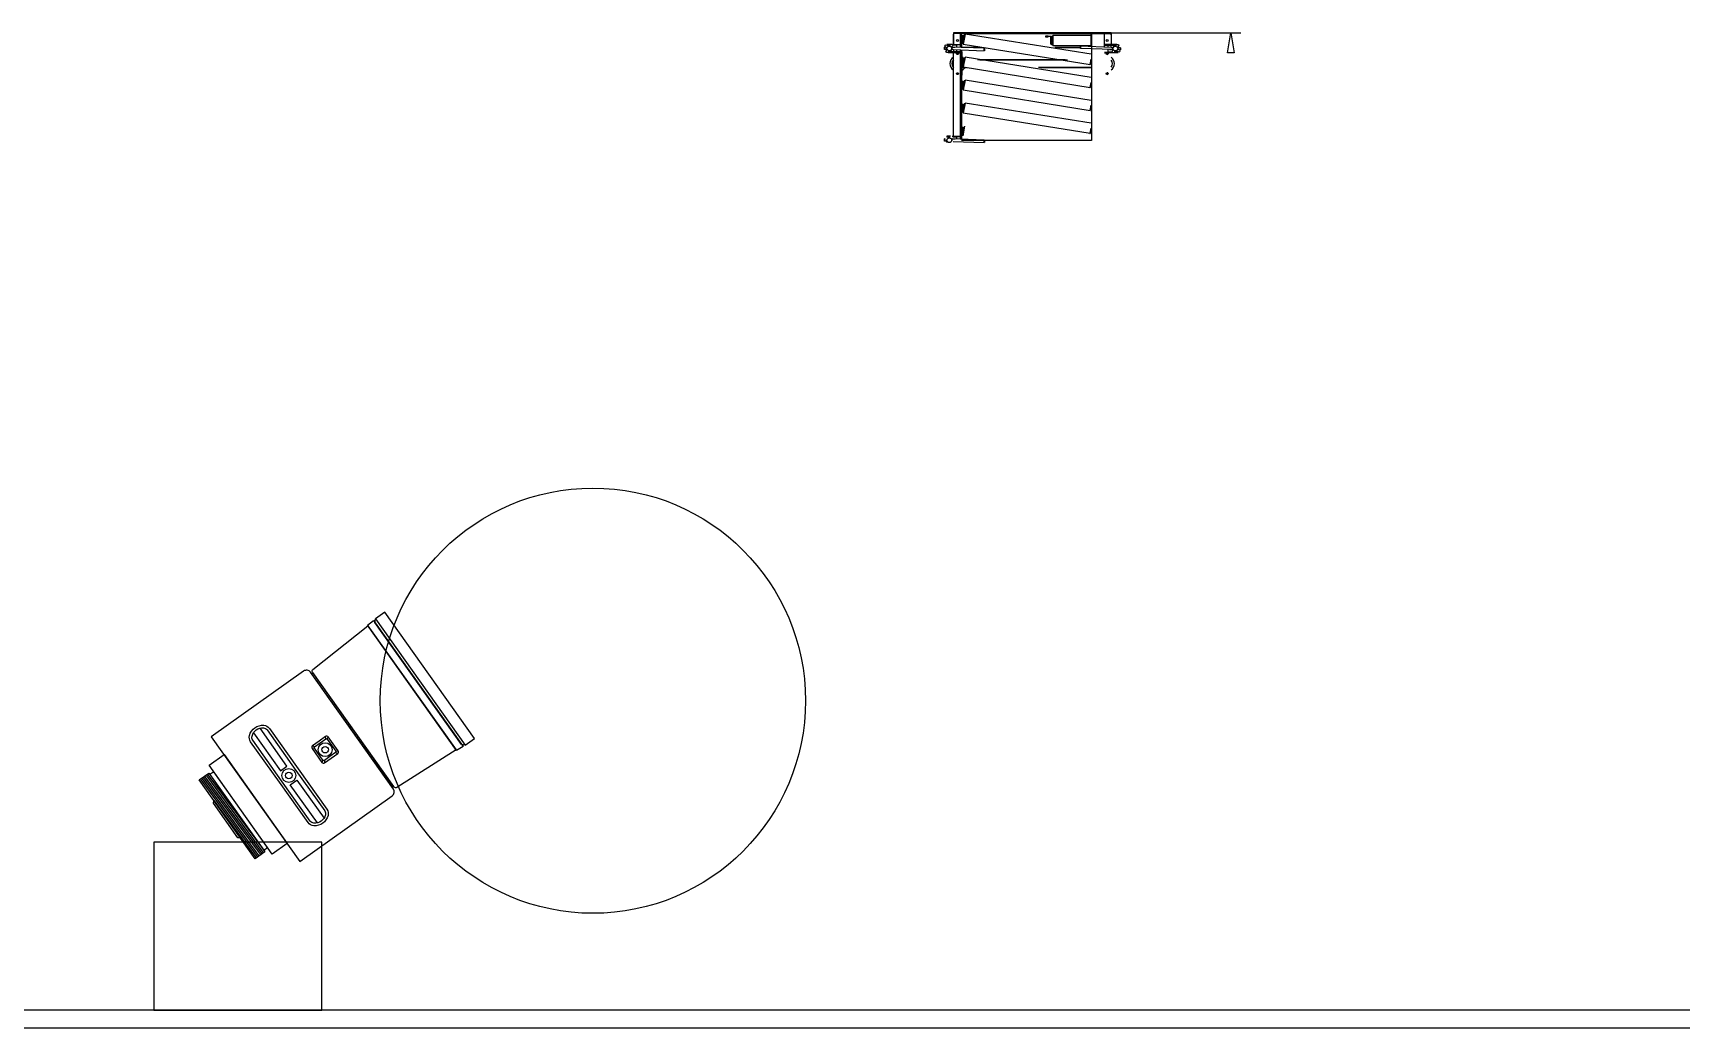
# Model space of a CAD drawing. Header units: millimetres. Extents: x -283029 to -254660, y -24907 to 10674.
# Drawn here: x -279469.3 to -279194.6, y -18637.3 to -18471.5 of the extents above; entities that cross this region are included whole.
import ezdxf

# ---------------------------------------------------------------- set-up
doc = ezdxf.new("R2010")
doc.units = ezdxf.units.MM
doc.header["$LTSCALE"] = 100
doc.layers.add('PDF2_0', color=2, linetype='Continuous')
doc.layers.add('PDF2_1轮廓实线层', color=230, linetype='Continuous', true_color=0xff007f)

# ---------------------------------------------------------------- blocks, each defined once
blk = doc.blocks.new('ccyv')
at = {"color": 6}
for p, q in [((-151.84, 392.61), (-185.19, 392.03)), ((-140.16, 391.99), (-185.19, 391.2)), ((-140.16, 391.15), (-185.19, 390.37)), ((-140.16, 390.32), (-185.19, 389.53)), ((-140.16, 389.49), (-185.19, 388.7)), ((-140.16, 388.65), (-185.19, 387.87)), ((-140.16, 387.82), (-185.19, 387.03)), ((-166.62, 338.99), (-167.62, 339.53)), ((-166.16, 339.45), (-166.7, 340.45)), ((-159.15, 339.45), (-158.61, 340.45)), ((-158.69, 338.99), (-157.69, 339.53)), ((-166.62, 332.5), (-167.62, 331.96)), ((-166.16, 332.04), (-166.7, 331.04)), ((-159.15, 332.04), (-158.61, 331.04)), ((-158.69, 332.5), (-157.69, 331.96))]:
    blk.add_line(p, q, dxfattribs=at)
for points in [[(-185.55, 387.03), (-185.55, 392.61), (-139.76, 392.61), (-139.76, 387.03)], [(-173.51, 392.61), (-172.79, 393.54), (-152.7, 393.54), (-151.84, 392.61)], [(-188.45, 376.09), (-188.45, 384.76), (-136.87, 384.76), (-136.87, 376.09)], [(-140.68, 384.76), (-140.68, 387.03), (-184.64, 387.03), (-184.64, 384.76)], [(-195.29, 320.18), (-195.8, 319.3), (-129.51, 319.3), (-130.02, 320.18)], [(-199.1, 285.26), (-126.21, 285.26), (-126.02, 281.66), (-199.29, 281.66)], [(-126.02, 280.48), (-199.29, 280.48), (-198.11, 281.66), (-127.2, 281.66)], [(-199.29, 275.03), (-126.02, 275.03), (-126.02, 280.48), (-199.29, 280.48)]]:
    blk.add_lwpolyline(points, close=True, dxfattribs=at)
for points in [[(-198.86, 376.09), (-198.86, 322.48, 0.414214), (-196.56, 320.18), (-128.75, 320.18, 0.414214), (-126.46, 322.48), (-126.46, 376.09)], [(-162.66, 362.29), (-139.15, 362.29, -0.223517), (-136.43, 361, -0.360044), (-136.43, 352.68, -0.223517), (-139.15, 351.4), (-162.66, 351.4), (-186.16, 351.4, -0.223517), (-188.89, 352.68, -0.360044), (-188.89, 361, -0.223517), (-186.16, 362.29)], [(-162.66, 352.64), (-186.16, 352.64, -0.223517), (-187.93, 353.48, -0.360044), (-187.93, 360.21, -0.223517), (-186.16, 361.05), (-162.66, 361.05), (-139.15, 361.05, -0.223517), (-137.38, 360.21, -0.360044), (-137.38, 353.48, -0.223517), (-139.15, 352.64)], [(-167.62, 335.74), (-167.62, 331.96, 0.414214), (-166.7, 331.04), (-158.61, 331.04, 0.414214), (-157.69, 331.96), (-157.69, 335.74), (-157.69, 339.53, 0.414214), (-158.61, 340.45), (-166.7, 340.45, 0.414214), (-167.62, 339.53)], [(-166.62, 335.74), (-166.62, 338.99, -0.414214), (-166.16, 339.45), (-159.15, 339.45, -0.414214), (-158.69, 338.99), (-158.69, 335.74), (-158.69, 332.5, -0.414214), (-159.15, 332.04), (-166.16, 332.04, -0.414214), (-166.62, 332.5)], [(-198.7, 285.26), (-196.98, 318.42, -0.39915), (-196.07, 319.3), (-129.25, 319.3, -0.39915), (-128.33, 318.42), (-126.61, 285.26)]]:
    blk.add_lwpolyline(points, format="xyb", close=True, dxfattribs=at)
for points in [[(-188.79, 358.75), (-166.62, 358.75), (-166.62, 354.94), (-188.79, 354.94)], [(-136.53, 358.75), (-158.54, 358.75), (-158.54, 354.94), (-136.53, 354.94)]]:
    blk.add_lwpolyline(points, dxfattribs=at)
for centre, radius in [((-162.66, 356.84), 3.29), ((-162.66, 356.84), 1.54), ((-162.66, 335.74), 3.29), ((-162.66, 335.74), 1.54)]:
    blk.add_circle(centre, radius, dxfattribs=at)

msp = doc.modelspace()

# ---------------------------------------------------------------- linework, layer by layer
at = {"color": 3}
for p, q in [((-279292.83, -18471.55), (-279292.83, -18489.37)), ((-279292.83, -18489.37), (-279314.53, -18489.37))]:
    msp.add_line(p, q, dxfattribs=at)
at = {"color": 6}
for p, q in [((-279104, -18634.33), (-279744, -18634.33)), ((-279384.01, -18634.33), (-279461.01, -18634.33)), ((-279104, -18637.33), (-279744, -18637.33)), ((-279384.01, -18637.33), (-279461.01, -18637.33))]:
    msp.add_line(p, q, dxfattribs=at)
msp.add_lwpolyline([(-279449.15, -18634.33), (-279421.15, -18634.33), (-279421.15, -18606.33), (-279449.15, -18606.33)], close=True)
msp.add_lwpolyline([(-279449.15, -18634.33), (-279421.15, -18634.33), (-279421.15, -18606.33), (-279449.15, -18606.33)], close=True)
msp.add_lwpolyline([(-279449.15, -18634.33), (-279421.15, -18634.33), (-279421.15, -18606.33), (-279449.15, -18606.33)], close=True)
msp.add_lwpolyline([(-279449.15, -18634.33), (-279421.15, -18634.33), (-279421.15, -18606.33), (-279449.15, -18606.33)], close=True)
msp.add_lwpolyline([(-279449.15, -18634.33), (-279421.15, -18634.33), (-279421.15, -18606.33), (-279449.15, -18606.33)], close=True)
msp.add_lwpolyline([(-279449.15, -18634.33), (-279421.15, -18634.33), (-279421.15, -18606.33), (-279449.15, -18606.33)], close=True)
msp.add_lwpolyline([(-279449.15, -18634.33), (-279421.15, -18634.33), (-279421.15, -18606.33), (-279449.15, -18606.33)], close=True)
msp.add_lwpolyline([(-279449.15, -18634.33), (-279421.15, -18634.33), (-279421.15, -18606.33), (-279449.15, -18606.33)], close=True)
msp.add_lwpolyline([(-279449.15, -18634.33), (-279421.15, -18634.33), (-279421.15, -18606.33), (-279449.15, -18606.33)], close=True)
msp.add_lwpolyline([(-279449.15, -18634.33), (-279421.15, -18634.33), (-279421.15, -18606.33), (-279449.15, -18606.33)], close=True)
msp.add_lwpolyline([(-279449.15, -18634.33), (-279421.15, -18634.33), (-279421.15, -18606.33), (-279449.15, -18606.33)], close=True)
msp.add_lwpolyline([(-279449.15, -18634.33), (-279421.15, -18634.33), (-279421.15, -18606.33), (-279449.15, -18606.33)], close=True)
at = {"color": 3}
msp.add_circle((-279375.95, -18582.76), 35.44, dxfattribs=at)
at = {"layer": 'PDF2_0', "color": 3, "lineweight": 25}
msp.add_lwpolyline([(-279292.18, -18471.46), (-279267.93, -18471.46)], dxfattribs=at)
msp.add_lwpolyline([(-279270.16, -18474.79), (-279269.6, -18471.46), (-279269.04, -18474.79)], close=True, dxfattribs=at)
at = {"layer": 'PDF2_1轮廓实线层', "lineweight": 25}
for points in [[(-279289.54, -18471.6), (-279289.54, -18471.46), (-279315.87, -18471.46), (-279315.87, -18471.6), (-279315.87, -18473.36), (-279315.87, -18471.74, -0.414237), (-279315.71, -18471.6)], [(-279316.06, -18473.36), (-279315.36, -18473.36), (-279314.79, -18473.36, -0.414258), (-279314.67, -18473.45), (-279315.32, -18473.45), (-279315.32, -18473.86)], [(-279289.82, -18474.22, 0.111778), (-279289.73, -18474.23), (-279289.31, -18474.23), (-279294.68, -18474.05)], [(-279288.62, -18473.4), (-279290.01, -18473.4), (-279290.61, -18473.4, 0.084491), (-279290.67, -18473.41)], [(-279314.79, -18474.74, 0.414258), (-279314.67, -18474.65), (-279314.67, -18488.72)], [(-279314.54, -18474.57, -0.298366), (-279314.44, -18474.7), (-279314.44, -18475.72)], [(-279314.44, -18476.73), (-279314.44, -18478.4, -0.298366), (-279314.54, -18478.57)], [(-279316.06, -18488.67), (-279315.36, -18488.67), (-279314.79, -18488.67, -0.414258), (-279314.67, -18488.76), (-279315.32, -18488.76), (-279315.32, -18489.18)]]:
    msp.add_lwpolyline(points, format="xyb", dxfattribs=at)
for points in [[(-279314.67, -18473.4), (-279314.67, -18471.55), (-279315.69, -18471.55)], [(-279314.67, -18471.55), (-279314.67, -18471.55)], [(-279292.88, -18473.73), (-279292.88, -18471.55), (-279292.83, -18471.55), (-279290.75, -18471.55), (-279290.75, -18473.82)], [(-279292.83, -18471.55), (-279292.83, -18473.73)], [(-279290.65, -18471.55), (-279290.75, -18471.55)], [(-279290.65, -18473.82), (-279290.65, -18471.55), (-279289.68, -18471.55)], [(-279317.22, -18473.82), (-279317.35, -18473.77), (-279317.35, -18474.19), (-279317.35, -18473.82)], [(-279317.35, -18473.82), (-279317.35, -18473.82)], [(-279317.03, -18474.19), (-279317.12, -18474.19), (-279317.35, -18474.19)], [(-279317.35, -18474.19), (-279317.35, -18474.19)], [(-279316.34, -18473.36), (-279316.98, -18473.36), (-279316.98, -18473.45), (-279316.98, -18473.49)], [(-279316.98, -18473.45), (-279316.38, -18473.45)], [(-279316.98, -18474.23), (-279316.98, -18474.37)], [(-279315.32, -18474.28), (-279315.32, -18474.6), (-279316.71, -18474.6)], [(-279315.92, -18474.23), (-279310.74, -18474.42), (-279310.74, -18474), (-279316.06, -18473.82), (-279315.64, -18473.82)], [(-279315.97, -18473.45), (-279315.32, -18473.45)], [(-279315.78, -18471.6), (-279315.87, -18471.6)], [(-279314.67, -18473.86), (-279314.67, -18473.45), (-279314.67, -18473.03), (-279314.67, -18471.74)], [(-279314.35, -18472.11), (-279314.53, -18473.03), (-279314.67, -18473.03), (-279314.49, -18472.06)], [(-279314.67, -18473.03), (-279314.53, -18473.03), (-279314.53, -18473.91)], [(-279314.53, -18476.18), (-279314.53, -18475.85), (-279314.67, -18475.85), (-279314.67, -18475.72), (-279314.67, -18475.53), (-279314.67, -18474.6), (-279314.67, -18474.28)], [(-279292.88, -18471.6), (-279314.53, -18471.6)], [(-279314.53, -18472.34), (-279314.53, -18471.74)], [(-279311.34, -18473.86), (-279314.53, -18473.86)], [(-279314.53, -18474.28), (-279314.53, -18475.53), (-279314.53, -18475.72), (-279314.53, -18475.85)], [(-279314.21, -18471.92), (-279314.3, -18471.92), (-279314.49, -18472.89), (-279314.39, -18472.94)], [(-279314.25, -18473.17), (-279314.35, -18473.03), (-279314.12, -18471.87), (-279313.93, -18471.74)], [(-279314.3, -18471.92), (-279314.3, -18471.92)], [(-279314.25, -18472.62), (-279314.3, -18472.62), (-279314.21, -18472.24), (-279314.16, -18472.24)], [(-279314.25, -18473.26), (-279313.93, -18471.69)], [(-279292.88, -18475.02), (-279313.88, -18471.64), (-279314.21, -18473.31), (-279293.06, -18476.69), (-279292.88, -18475.85)], [(-279314.21, -18473.26), (-279314.21, -18473.26)], [(-279313.88, -18471.69), (-279313.88, -18471.69)], [(-279310.74, -18473.96), (-279312.26, -18473.96)], [(-279310.74, -18474.05), (-279310.74, -18474.05)], [(-279310.69, -18474.05), (-279310.69, -18474.42)], [(-279300.09, -18471.97), (-279300.51, -18471.97), (-279300.51, -18472.11), (-279300.09, -18472.11), (-279300.09, -18472.06)], [(-279300.19, -18471.97), (-279299.63, -18471.97), (-279299.63, -18472.06), (-279300.19, -18472.06)], [(-279300.09, -18471.97), (-279300.09, -18471.97)], [(-279299.63, -18472.99), (-279299.63, -18472.11), (-279299.49, -18472.11), (-279299.49, -18472.99)], [(-279299.63, -18472.11), (-279299.63, -18472.11)], [(-279299.49, -18472.52), (-279299.49, -18472.94), (-279299.49, -18473.31), (-279299.63, -18473.31), (-279299.63, -18472.62)], [(-279299.63, -18472.62), (-279299.63, -18472.62)], [(-279299.35, -18471.97), (-279299.49, -18472.11), (-279299.49, -18473.31), (-279299.35, -18473.45)], [(-279299.49, -18472.52), (-279299.49, -18472.52)], [(-279299.49, -18472.62), (-279299.49, -18472.62)], [(-279299.49, -18472.94), (-279299.49, -18472.94)], [(-279299.35, -18473.54), (-279299.35, -18471.92)], [(-279292.88, -18471.87), (-279299.31, -18471.87), (-279299.31, -18473.54), (-279292.88, -18473.54)], [(-279299.31, -18471.92), (-279299.31, -18471.92)], [(-279299.31, -18473.54), (-279299.31, -18473.54)], [(-279294.68, -18473.86), (-279298.94, -18473.86)], [(-279294.68, -18473.96), (-279298.34, -18473.96)], [(-279294.68, -18473.68), (-279294.68, -18474.05), (-279294.68, -18473.68)], [(-279294.68, -18473.68), (-279294.68, -18473.68)], [(-279289.5, -18473.86), (-279294.68, -18473.68)], [(-279294.68, -18474.05), (-279294.68, -18474.05)], [(-279290.65, -18473.49), (-279290.05, -18473.49)], [(-279290.65, -18474.65), (-279290.05, -18474.65), (-279290.05, -18474.23)], [(-279290.05, -18473.82), (-279290.05, -18473.49), (-279288.66, -18473.49)], [(-279289.59, -18471.6), (-279289.54, -18471.6), (-279289.54, -18471.74), (-279289.54, -18473.4)], [(-279289.54, -18474.23), (-279289.54, -18474.23)], [(-279288.39, -18473.86), (-279288.39, -18473.73)], [(-279288.02, -18473.91), (-279288.29, -18473.91), (-279288.34, -18473.91), (-279288.39, -18473.91)], [(-279288.2, -18474.28), (-279288.06, -18474.28), (-279288.02, -18473.91), (-279288.02, -18474.28)], [(-279288.06, -18473.91), (-279288.06, -18473.91)], [(-279288.06, -18474.28), (-279288.06, -18474.28)], [(-279316.75, -18474.7), (-279315.36, -18474.7), (-279314.76, -18474.7)], [(-279315.87, -18488.67), (-279315.87, -18474.7)], [(-279314.67, -18474.6), (-279315.32, -18474.6)], [(-279314.67, -18475.53), (-279314.53, -18475.53)], [(-279314.53, -18475.72), (-279314.67, -18475.72)], [(-279314.53, -18480.02), (-279314.53, -18479.69), (-279314.67, -18479.69), (-279314.67, -18479.51), (-279314.67, -18479.37), (-279314.67, -18476.87), (-279314.67, -18475.85)], [(-279314.35, -18475.9), (-279314.53, -18476.87), (-279314.67, -18476.87), (-279314.49, -18475.9)], [(-279314.67, -18476.87), (-279314.53, -18476.87), (-279314.53, -18479.37), (-279314.53, -18479.51), (-279314.53, -18479.69)], [(-279314.21, -18475.76), (-279314.3, -18475.76), (-279314.49, -18476.73), (-279314.39, -18476.73)], [(-279314.25, -18477.01), (-279314.35, -18476.87), (-279314.12, -18475.67), (-279313.93, -18475.58)], [(-279314.3, -18475.76), (-279314.3, -18475.76)], [(-279314.25, -18476.46), (-279314.3, -18476.46), (-279314.21, -18476.09), (-279314.16, -18476.09)], [(-279314.25, -18477.1), (-279313.93, -18475.53)], [(-279292.88, -18478.86), (-279313.88, -18475.48), (-279314.21, -18477.1), (-279293.06, -18480.53), (-279292.88, -18479.69)], [(-279314.21, -18475.9), (-279314.16, -18475.9)], [(-279314.21, -18475.95), (-279314.16, -18475.95)], [(-279313.88, -18475.53), (-279313.88, -18475.53)], [(-279311.85, -18475.9), (-279297.23, -18475.9)], [(-279311.48, -18475.95), (-279296.86, -18475.95)], [(-279310.74, -18474.42), (-279310.74, -18474.42)], [(-279292.88, -18476.09), (-279293.01, -18476.64)], [(-279292.88, -18476.5), (-279292.97, -18476.46)], [(-279290.61, -18474.74), (-279290.01, -18474.74), (-279289.36, -18474.74)], [(-279289.4, -18474.65), (-279290.05, -18474.65)], [(-279289.08, -18474.74), (-279288.39, -18474.74), (-279288.39, -18474.65), (-279288.39, -18474.6)], [(-279288.39, -18474.65), (-279289.03, -18474.65)], [(-279314.67, -18479.37), (-279314.53, -18479.37)], [(-279314.53, -18479.51), (-279314.67, -18479.51)], [(-279314.53, -18483.86), (-279314.53, -18483.54), (-279314.67, -18483.54), (-279314.67, -18483.35), (-279314.67, -18483.21), (-279314.67, -18480.71), (-279314.67, -18479.69)], [(-279314.35, -18479.74), (-279314.53, -18480.71), (-279314.67, -18480.67), (-279314.49, -18479.69)], [(-279314.21, -18479.6), (-279314.3, -18479.6), (-279314.49, -18480.57)], [(-279314.44, -18477.15), (-279314.07, -18477.15)], [(-279314.44, -18477.2), (-279313.7, -18477.2)], [(-279314.25, -18480.85), (-279314.35, -18480.67), (-279314.12, -18479.51), (-279313.93, -18479.42)], [(-279314.3, -18479.6), (-279314.3, -18479.6)], [(-279314.25, -18480.9), (-279313.93, -18479.32)], [(-279314.21, -18477.1), (-279314.21, -18477.1)], [(-279292.88, -18482.7), (-279313.88, -18479.32), (-279314.21, -18480.94), (-279293.06, -18484.37), (-279292.88, -18483.49)], [(-279313.88, -18479.32), (-279313.88, -18479.32)], [(-279301.67, -18477.15), (-279292.88, -18477.15)], [(-279301.34, -18477.2), (-279292.88, -18477.2)], [(-279314.67, -18480.71), (-279314.53, -18480.71), (-279314.53, -18483.21), (-279314.53, -18483.35), (-279314.53, -18483.54)], [(-279314.49, -18480.53), (-279314.49, -18480.57), (-279314.39, -18480.57)], [(-279314.25, -18480.3), (-279314.3, -18480.3), (-279314.21, -18479.88), (-279314.16, -18479.93)], [(-279314.21, -18480.9), (-279314.21, -18480.9)], [(-279292.88, -18479.93), (-279293.01, -18480.48)], [(-279292.88, -18480.3), (-279292.97, -18480.3)], [(-279314.67, -18483.21), (-279314.53, -18483.21)], [(-279314.53, -18483.35), (-279314.67, -18483.35)], [(-279314.67, -18487.38), (-279314.67, -18487.19), (-279314.67, -18487.01), (-279314.67, -18484.55), (-279314.67, -18483.54)], [(-279314.35, -18483.58), (-279314.53, -18484.55), (-279314.67, -18484.51), (-279314.49, -18483.54)], [(-279314.67, -18484.55), (-279314.53, -18484.55), (-279314.53, -18487.01), (-279314.53, -18487.19), (-279314.53, -18487.38)], [(-279314.3, -18483.44), (-279314.3, -18483.4), (-279314.49, -18484.37), (-279314.39, -18484.41)], [(-279314.25, -18484.69), (-279314.35, -18484.51), (-279314.12, -18483.35), (-279313.93, -18483.21)], [(-279314.21, -18483.44), (-279314.3, -18483.4)], [(-279314.25, -18484.14), (-279314.3, -18484.14), (-279314.21, -18483.72), (-279314.16, -18483.72)], [(-279314.25, -18484.74), (-279313.93, -18483.17)], [(-279292.88, -18486.5), (-279313.88, -18483.17), (-279314.21, -18484.79), (-279293.06, -18488.16), (-279292.88, -18487.33)], [(-279314.21, -18484.74), (-279314.21, -18484.74)], [(-279313.88, -18483.17), (-279313.88, -18483.17)], [(-279292.88, -18483.77), (-279293.01, -18484.32)], [(-279292.88, -18484.14), (-279292.97, -18484.14)], [(-279314.67, -18487.01), (-279314.53, -18487.01)], [(-279314.53, -18487.19), (-279314.67, -18487.19)], [(-279314.67, -18489.18), (-279314.67, -18488.76), (-279314.67, -18488.35), (-279314.67, -18487.38), (-279314.53, -18487.38), (-279314.53, -18487.65)], [(-279314.35, -18487.38), (-279314.53, -18488.35), (-279314.67, -18488.35), (-279314.49, -18487.38)], [(-279314.21, -18487.24), (-279314.3, -18487.24), (-279314.49, -18488.21), (-279314.39, -18488.26)], [(-279314.25, -18488.49), (-279314.35, -18488.35), (-279314.12, -18487.19), (-279313.93, -18487.05)], [(-279314.3, -18487.24), (-279314.3, -18487.24)], [(-279314.25, -18487.93), (-279314.3, -18487.93), (-279314.21, -18487.56), (-279314.16, -18487.56)], [(-279314.25, -18488.58), (-279313.93, -18487.01)], [(-279313.88, -18487.01), (-279313.88, -18487.01)], [(-279292.88, -18487.61), (-279293.01, -18488.12)], [(-279292.88, -18487.98), (-279292.97, -18487.98)], [(-279317.22, -18489.13), (-279317.35, -18489.09), (-279317.35, -18489.51), (-279317.35, -18489.13)], [(-279317.35, -18489.13), (-279317.35, -18489.13)], [(-279317.03, -18489.51), (-279317.12, -18489.51), (-279317.35, -18489.51)], [(-279317.35, -18489.51), (-279317.35, -18489.51)], [(-279316.34, -18488.67), (-279316.98, -18488.67), (-279316.98, -18488.76), (-279316.98, -18488.81)], [(-279316.98, -18488.76), (-279316.38, -18488.76)], [(-279316.98, -18489.55), (-279316.98, -18489.69)], [(-279315.92, -18489.55), (-279310.74, -18489.74), (-279310.74, -18489.32), (-279316.06, -18489.13), (-279315.64, -18489.13)], [(-279315.97, -18488.76), (-279315.32, -18488.76)], [(-279315.87, -18489.18), (-279315.87, -18489.13)], [(-279314.67, -18488.35), (-279314.53, -18488.35), (-279314.53, -18489.23)], [(-279314.21, -18488.58), (-279314.21, -18488.58)], [(-279310.74, -18489.37), (-279310.74, -18489.37)], [(-279310.74, -18489.74), (-279310.74, -18489.74)], [(-279310.69, -18489.37), (-279310.69, -18489.74)]]:
    msp.add_lwpolyline(points, dxfattribs=at)
for points in [[(-279314.53, -18471.55), (-279314.67, -18471.55), (-279314.67, -18471.74), (-279314.53, -18471.74)], [(-279317.08, -18474.47), (-279316.98, -18474.33), (-279316.94, -18474.1), (-279317.03, -18473.91), (-279317.22, -18473.77), (-279317.26, -18473.73), (-279317.26, -18473.59), (-279317.22, -18473.49), (-279317.08, -18473.45), (-279316.98, -18473.49), (-279316.85, -18473.59), (-279316.61, -18473.63), (-279316.43, -18473.54), (-279316.34, -18473.36), (-279316.24, -18473.31), (-279316.15, -18473.31), (-279316.01, -18473.36), (-279315.97, -18473.45), (-279316.01, -18473.59), (-279316.1, -18473.73), (-279316.15, -18473.96), (-279316.06, -18474.14), (-279315.87, -18474.23), (-279315.83, -18474.33), (-279315.83, -18474.42), (-279315.87, -18474.51), (-279316.01, -18474.6), (-279316.1, -18474.56), (-279316.24, -18474.42), (-279316.48, -18474.42), (-279316.66, -18474.51), (-279316.75, -18474.7), (-279316.85, -18474.74), (-279316.98, -18474.74), (-279317.08, -18474.65), (-279317.12, -18474.56)], [(-279315.87, -18473.86), (-279315.87, -18473.82)], [(-279314.3, -18471.92), (-279314.44, -18471.87), (-279314.49, -18472.06), (-279314.35, -18472.11)], [(-279314.21, -18471.92), (-279314.16, -18471.97), (-279314.35, -18472.89), (-279314.39, -18472.94)], [(-279300.51, -18471.97), (-279300.51, -18472.06), (-279300.19, -18472.06), (-279300.19, -18471.97)], [(-279299.49, -18472.99), (-279299.63, -18472.99), (-279299.63, -18473.31), (-279299.49, -18473.31)], [(-279288.34, -18473.63), (-279288.43, -18473.77), (-279288.43, -18474), (-279288.34, -18474.19), (-279288.2, -18474.28), (-279288.11, -18474.37), (-279288.11, -18474.47), (-279288.2, -18474.6), (-279288.29, -18474.65), (-279288.39, -18474.6), (-279288.57, -18474.51), (-279288.76, -18474.47), (-279288.94, -18474.56), (-279289.08, -18474.74), (-279289.13, -18474.79), (-279289.27, -18474.79), (-279289.36, -18474.74), (-279289.4, -18474.6), (-279289.36, -18474.51), (-279289.27, -18474.37), (-279289.27, -18474.14), (-279289.36, -18473.96), (-279289.5, -18473.86), (-279289.59, -18473.77), (-279289.54, -18473.63), (-279289.5, -18473.54), (-279289.4, -18473.49), (-279289.31, -18473.54), (-279289.13, -18473.63), (-279288.94, -18473.68), (-279288.76, -18473.59), (-279288.62, -18473.4), (-279288.53, -18473.36), (-279288.43, -18473.36), (-279288.34, -18473.4), (-279288.29, -18473.54)], [(-279314.3, -18475.76), (-279314.44, -18475.72), (-279314.49, -18475.9), (-279314.35, -18475.9)], [(-279314.21, -18475.76), (-279314.16, -18475.81), (-279314.35, -18476.73), (-279314.39, -18476.73)], [(-279314.3, -18479.56), (-279314.44, -18479.56), (-279314.49, -18479.69), (-279314.35, -18479.74)], [(-279314.21, -18479.6), (-279314.16, -18479.6), (-279314.35, -18480.57), (-279314.39, -18480.57)], [(-279314.3, -18483.4), (-279314.44, -18483.4), (-279314.49, -18483.54), (-279314.35, -18483.58)], [(-279314.21, -18483.44), (-279314.16, -18483.44), (-279314.35, -18484.41), (-279314.39, -18484.41)], [(-279314.3, -18487.24), (-279314.44, -18487.19), (-279314.49, -18487.38), (-279314.35, -18487.38)], [(-279314.21, -18487.24), (-279314.16, -18487.28), (-279314.35, -18488.21), (-279314.39, -18488.26)]]:
    msp.add_lwpolyline(points, close=True, dxfattribs=at)
for centre, radius in [((-279316.54, -18474.03), 0.393), ((-279315.2, -18472.73), 0.162), ((-279290.21, -18472.73), 0.162), ((-279288.87, -18474.07), 0.393), ((-279315.2, -18474.91), 0.162), ((-279290.21, -18474.91), 0.162), ((-279315.2, -18478.24), 0.162), ((-279290.21, -18478.24), 0.162), ((-279316.54, -18489.34), 0.393)]:
    msp.add_circle(centre, radius, dxfattribs=at)
for centre, radius, start, end in [((-279316.59, -18474.03), 0.486, 168.5707, 213.2459), ((-279316.59, -18474.03), 0.486, 78.7231, 123.3769), ((-279316.59, -18474.03), 0.486, 348.5707, 33.2459), ((-279315.67, -18474.03), 0.162, 64.464, 89.9756), ((-279314.56, -18473.05), 0.161, 168.9672, 180.0099), ((-279299.65, -18472.13), 0.116, 359.9957, 90.0043), ((-279289.71, -18471.76), 0.162, 359.9977, 90.0023), ((-279288.87, -18474.07), 0.486, 168.5707, 213.2459), ((-279288.87, -18474.07), 0.486, 78.5566, 123.2271), ((-279288.87, -18474.07), 0.486, 348.5707, 33.2459), ((-279316.59, -18474.03), 0.486, 258.5566, 303.2271), ((-279315.11, -18476.57), 1.32, 125.0998, 234.9002), ((-279315.11, -18476.57), 0.995, 140.0489, 219.9511), ((-279314.56, -18476.9), 0.161, 168.9672, 180.0099), ((-279315.11, -18476.57), 1.32, 41.2286, 60.0123), ((-279293.08, -18476.66), 0.0694, 258.9914, 348.9741), ((-279290.63, -18474.67), 0.117, 250.6283, 269.9464), ((-279290.26, -18474.91), 0.162, 276.3652, 83.6348), ((-279290.35, -18476.57), 1.32, 306.8704, 53.1296), ((-279290.35, -18476.57), 0.995, 323.1308, 36.8692), ((-279288.87, -18474.07), 0.486, 258.7231, 303.3769), ((-279315.1, -18476.58), 0.986, 311.7948, 318.2382), ((-279315.11, -18476.57), 1.32, 300.0006, 329.9886), ((-279290.26, -18478.24), 0.162, 276.3652, 83.6348), ((-279314.56, -18480.74), 0.161, 168.9672, 180.0099), ((-279293.08, -18480.5), 0.0694, 258.9914, 348.9741), ((-279314.56, -18484.58), 0.161, 168.9672, 180.0099), ((-279293.08, -18484.35), 0.0694, 258.9914, 348.9741), ((-279316.59, -18489.34), 0.486, 168.5707, 213.2459), ((-279316.59, -18489.34), 0.486, 78.7231, 123.3769), ((-279316.59, -18489.34), 0.486, 348.5707, 33.2459), ((-279315.67, -18489.34), 0.162, 64.464, 89.9756), ((-279314.56, -18488.37), 0.161, 168.9672, 180.0099), ((-279293.08, -18488.14), 0.0694, 258.9914, 348.9741)]:
    msp.add_arc(centre, radius, start, end, dxfattribs=at)
for points in [[(-279315.38, -18473.5), (-279315.38, -18473.44), (-279315.39, -18473.39), (-279315.41, -18473.39)], [(-279290.05, -18473.43), (-279290.06, -18473.43), (-279290.07, -18473.48), (-279290.07, -18473.55)], [(-279315.41, -18474.78), (-279315.39, -18474.78), (-279315.38, -18474.72), (-279315.38, -18474.66)], [(-279290.07, -18474.71), (-279290.07, -18474.77), (-279290.06, -18474.82), (-279290.05, -18474.82)], [(-279315.38, -18488.82), (-279315.38, -18488.76), (-279315.39, -18488.7), (-279315.41, -18488.7)]]:
    msp.add_open_spline(points, degree=3, dxfattribs=at)

# ---------------------------------------------------------------- block references
at = {"color": 3, "xscale": 0.352172715904733, "yscale": 0.352172715904733, "zscale": 0.352172715904733, "rotation": 125.4019309438878}
msp.add_blockref('ccyv', (-279357.4, -18475.74), dxfattribs=at)

doc.saveas('drawing.dxf')
